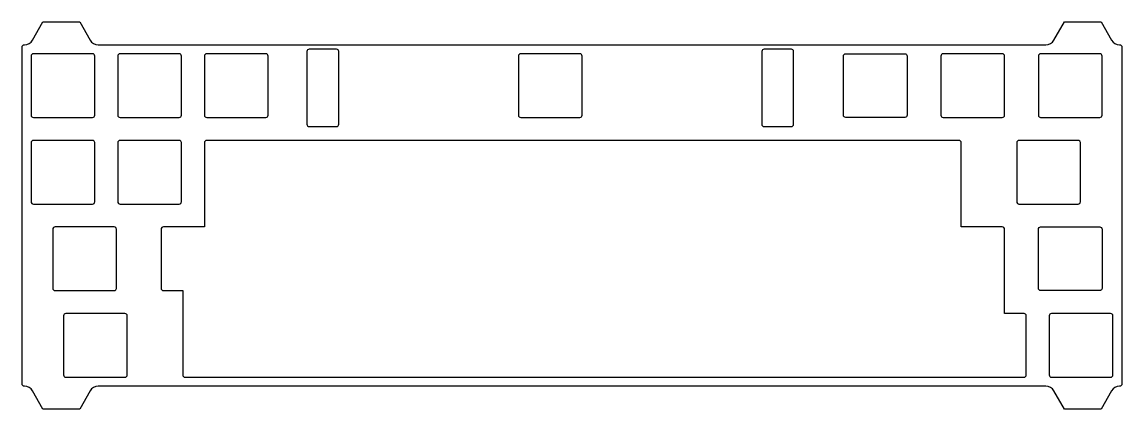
# Model space of a CAD drawing. Header units: millimetres. Extents: x -242 to -1, y -4 to 81.
import ezdxf

# ---------------------------------------------------------------- set-up
doc = ezdxf.new("R2010")
doc.units = ezdxf.units.MM
doc.layers.get('0').update_dxf_attribs({"linetype": 'CONTINUOUS'})

msp = doc.modelspace()

# ---------------------------------------------------------------- linework, layer by layer
for points in [[(-2.82, -0.48), (-5.13, -4.48), (-13.2, -4.48), (-15.51, -0.48, 0.267949), (-17.25, 0.52), (-225.64, 0.52, 0.267949), (-227.37, -0.48), (-229.68, -4.48), (-237.75, -4.48), (-240.06, -0.48, 0.267949), (-241.8, 0.52), (-241.86, 0.52, -0.414214), (-242.36, 1.03), (-242.36, 75.17, -0.414214), (-241.86, 75.67), (-241.8, 75.67, 0.267949), (-240.06, 76.68), (-237.75, 80.68), (-229.68, 80.68), (-227.37, 76.68, 0.267949), (-225.64, 75.67), (-17.25, 75.67, 0.267949), (-15.51, 76.68), (-13.2, 80.68), (-5.13, 80.68), (-2.82, 76.68, 0.267949), (-1.09, 75.67), (-1.03, 75.67, -0.414214), (-0.53, 75.17), (-0.53, 1.03, -0.414214), (-1.03, 0.52), (-1.09, 0.52, 0.267949)], [(-239.86, 59.68), (-226.86, 59.68, 0.414214), (-226.36, 60.17), (-226.36, 73.17, 0.414214), (-226.86, 73.67), (-239.86, 73.67, 0.414214), (-240.36, 73.17), (-240.36, 60.17, 0.414214)], [(-220.81, 59.68), (-207.81, 59.68, 0.414214), (-207.31, 60.17), (-207.31, 73.17, 0.414214), (-207.81, 73.67), (-220.81, 73.67, 0.414214), (-221.31, 73.17), (-221.31, 60.17, 0.414214)], [(-201.76, 59.68), (-188.76, 59.68, 0.414214), (-188.26, 60.17), (-188.26, 73.17, 0.414214), (-188.76, 73.67), (-201.76, 73.67, 0.414214), (-202.26, 73.17), (-202.26, 60.17, 0.414214)], [(-172.71, 58.17), (-172.71, 74.18, 0.414214), (-173.21, 74.67), (-179.21, 74.67, 0.414214), (-179.71, 74.18), (-179.71, 58.17, 0.414214), (-179.21, 57.67), (-173.21, 57.67, 0.414214)], [(-132.71, 59.68), (-119.71, 59.68, 0.414214), (-119.21, 60.17), (-119.21, 73.17, 0.414214), (-119.71, 73.67), (-132.71, 73.67, 0.414214), (-133.21, 73.17), (-133.21, 60.17, 0.414214)], [(-73.21, 74.67), (-79.21, 74.67, 0.414214), (-79.71, 74.18), (-79.71, 58.17, 0.414214), (-79.21, 57.67), (-73.21, 57.67, 0.414214), (-72.71, 58.17), (-72.71, 74.18, 0.414214)], [(-47.77, 60.17, -0.414214), (-48.27, 59.68), (-61.27, 59.68, -0.414214), (-61.77, 60.17), (-61.77, 73.17, -0.414214), (-61.27, 73.67), (-48.27, 73.67, -0.414214), (-47.77, 73.17)], [(-39.84, 59.68), (-26.84, 59.68, 0.414214), (-26.34, 60.17), (-26.34, 73.17, 0.414214), (-26.84, 73.67), (-39.84, 73.67, 0.414214), (-40.34, 73.17), (-40.34, 60.17, 0.414214)], [(-18.41, 59.68), (-5.41, 59.68, 0.414214), (-4.91, 60.17), (-4.91, 73.17, 0.414214), (-5.41, 73.67), (-18.41, 73.67, 0.414214), (-18.91, 73.17), (-18.91, 60.17, 0.414214)], [(-239.86, 40.62), (-226.86, 40.62, 0.414214), (-226.36, 41.12), (-226.36, 54.13, 0.414214), (-226.86, 54.62), (-239.86, 54.62, 0.414214), (-240.36, 54.13), (-240.36, 41.12, 0.414214)], [(-221.31, 54.13), (-221.31, 41.12, 0.414214), (-220.81, 40.62), (-207.81, 40.62, 0.414214), (-207.31, 41.12), (-207.31, 54.13, 0.414214), (-207.81, 54.62), (-220.81, 54.62, 0.414214)], [(-36.36, 54.62), (-201.76, 54.62, 0.414214), (-202.26, 54.13), (-202.26, 35.58), (-211.29, 35.58, 0.414214), (-211.79, 35.08), (-211.79, 22.07, 0.414214), (-211.29, 21.57), (-207.03, 21.57), (-207.03, 3.02, 0.414214), (-206.53, 2.52), (-22.07, 2.52, 0.414214), (-21.58, 3.02), (-21.58, 16.02, 0.414214), (-22.07, 16.52), (-26.34, 16.52), (-26.34, 35.08, 0.414214), (-26.84, 35.58), (-35.86, 35.58), (-35.86, 54.13, 0.414214)], [(-23.17, 40.62), (-10.17, 40.62, 0.414214), (-9.67, 41.12), (-9.67, 54.13, 0.414214), (-10.17, 54.62), (-23.17, 54.62, 0.414214), (-23.67, 54.13), (-23.67, 41.12, 0.414214)], [(-235.1, 21.57), (-222.1, 21.57, 0.414214), (-221.6, 22.07), (-221.6, 35.08, 0.414214), (-222.1, 35.58), (-235.1, 35.58, 0.414214), (-235.6, 35.08), (-235.6, 22.07, 0.414214)], [(-4.91, 22.07, -0.414214), (-5.41, 21.57), (-18.41, 21.57, -0.414214), (-18.91, 22.07), (-18.91, 35.08, -0.414214), (-18.41, 35.58), (-5.41, 35.58, -0.414214), (-4.91, 35.08)], [(-232.72, 2.52), (-219.72, 2.52, 0.414214), (-219.22, 3.02), (-219.22, 16.02, 0.414214), (-219.72, 16.52), (-232.72, 16.52, 0.414214), (-233.22, 16.02), (-233.22, 3.02, 0.414214)], [(-16.02, 2.52), (-3.02, 2.52, 0.414214), (-2.52, 3.02), (-2.52, 16.02, 0.414214), (-3.02, 16.52), (-16.02, 16.52, 0.414214), (-16.53, 16.02), (-16.53, 3.02, 0.414214)]]:
    msp.add_lwpolyline(points, format="xyb", close=True)

doc.saveas('drawing.dxf')
